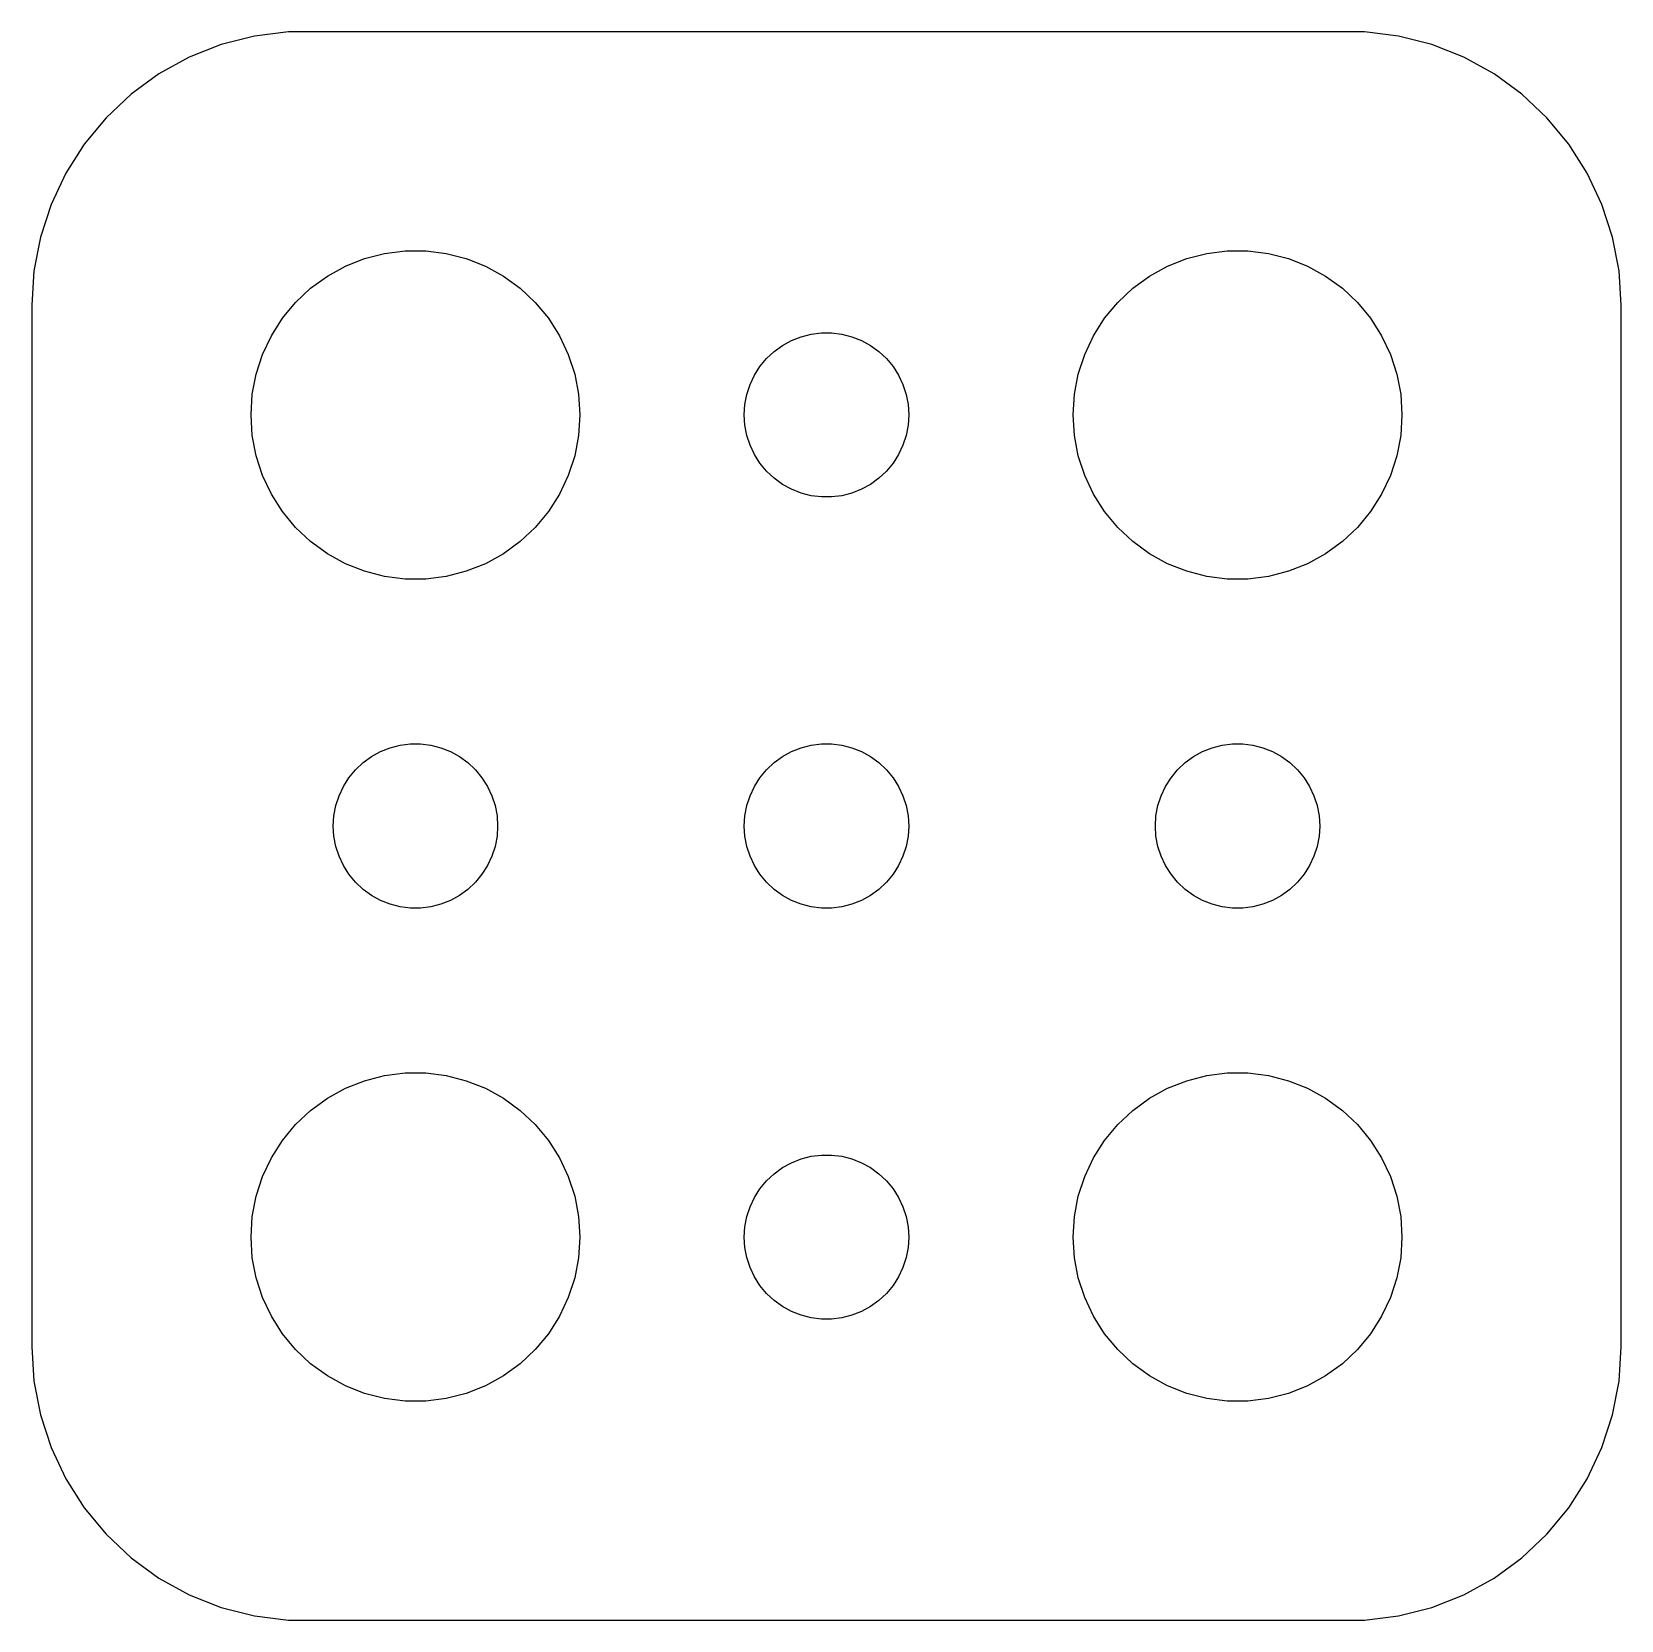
# Model space of a CAD drawing. Header units: metres. Extents: x -14.5 to 14.5, y -14.5 to 14.5.
import ezdxf

# ---------------------------------------------------------------- set-up
doc = ezdxf.new("R2010")
doc.units = ezdxf.units.M

msp = doc.modelspace()

# ---------------------------------------------------------------- linework, layer by layer
for p, q in [((-11.0451, 14.2553), (-11.6289, 14.0241)), ((-10.4369, 14.4114), (-11.0451, 14.2553)), ((-9.81395, 14.4901), (-10.4369, 14.4114)), ((9.81395, 14.4901), (-9.81395, 14.4901)), ((10.4369, 14.4114), (9.81395, 14.4901)), ((11.0451, 14.2553), (10.4369, 14.4114)), ((11.6289, 14.0241), (11.0451, 14.2553)), ((-11.6289, 14.0241), (-12.1791, 13.7216)), ((12.1791, 13.7216), (11.6289, 14.0241)), ((-12.1791, 13.7216), (-12.6871, 13.3526)), ((12.6871, 13.3526), (12.1791, 13.7216)), ((-12.6871, 13.3526), (-13.1448, 12.9227)), ((13.1448, 12.9227), (12.6871, 13.3526)), ((-13.1448, 12.9227), (-13.5451, 12.4389)), ((13.5451, 12.4389), (13.1448, 12.9227)), ((-13.5451, 12.4389), (-13.8815, 11.9088)), ((13.8815, 11.9088), (13.5451, 12.4389)), ((-13.8815, 11.9088), (-14.1489, 11.3406)), ((14.1489, 11.3406), (13.8815, 11.9088)), ((-14.1489, 11.3406), (-14.3429, 10.7434)), ((14.3429, 10.7434), (14.1489, 11.3406)), ((-14.3429, 10.7434), (-14.4606, 10.1267)), ((14.4606, 10.1267), (14.3429, 10.7434)), ((-8.42705, 10.3532), (-8.06213, 10.4469)), ((-8.06213, 10.4469), (-7.68837, 10.4941)), ((-7.68837, 10.4941), (-7.31161, 10.4941)), ((-7.31161, 10.4941), (-6.93785, 10.4469)), ((-6.93785, 10.4469), (-6.57294, 10.3532)), ((6.57294, 10.3532), (6.93785, 10.4469)), ((6.93785, 10.4469), (7.31161, 10.4941)), ((7.31161, 10.4941), (7.68837, 10.4941)), ((7.68837, 10.4941), (8.06213, 10.4469)), ((8.06213, 10.4469), (8.42705, 10.3532)), ((-9.10747, 10.033), (-8.77733, 10.2145)), ((-8.77733, 10.2145), (-8.42705, 10.3532)), ((-6.57294, 10.3532), (-6.22266, 10.2145)), ((-6.22266, 10.2145), (-5.89252, 10.033)), ((5.89252, 10.033), (6.22266, 10.2145)), ((6.22266, 10.2145), (6.57294, 10.3532)), ((8.42705, 10.3532), (8.77733, 10.2145)), ((8.77733, 10.2145), (9.10747, 10.033)), ((-14.4606, 10.1267), (-14.5, 9.5)), ((-9.41226, 9.81154), (-9.10747, 10.033)), ((-5.89252, 10.033), (-5.58772, 9.81154)), ((5.58772, 9.81154), (5.89252, 10.033)), ((9.10747, 10.033), (9.41226, 9.81154)), ((14.5, 9.5), (14.4606, 10.1267)), ((-9.6869, 9.55363), (-9.41226, 9.81154)), ((-5.58772, 9.81154), (-5.31308, 9.55363)), ((5.31308, 9.55363), (5.58772, 9.81154)), ((9.41226, 9.81154), (9.6869, 9.55363)), ((-14.5, 9.5), (-14.5, -9.5)), ((-9.92705, 9.26335), (-9.6869, 9.55363)), ((-5.31308, 9.55363), (-5.07294, 9.26335)), ((5.07294, 9.26335), (5.31308, 9.55363)), ((9.6869, 9.55363), (9.92705, 9.26335)), ((14.5, -9.5), (14.5, 9.5)), ((-10.1289, 8.94525), (-9.92705, 9.26335)), ((-5.07294, 9.26335), (-4.87108, 8.94525)), ((-0.281067, 8.97342), (-0.094177, 8.99704)), ((-0.094177, 8.99704), (0.094177, 8.99704)), ((0.094177, 8.99704), (0.281067, 8.97342)), ((4.87108, 8.94525), (5.07294, 9.26335)), ((9.92705, 9.26335), (10.1289, 8.94525)), ((-10.2893, 8.60437), (-10.1289, 8.94525)), ((-4.87108, 8.94525), (-4.71066, 8.60437)), ((-0.956131, 8.65576), (-0.803726, 8.76648)), ((-0.803726, 8.76648), (-0.638657, 8.85724)), ((-0.638657, 8.85724), (-0.463516, 8.92657)), ((-0.463516, 8.92657), (-0.281067, 8.97342)), ((0.281067, 8.97342), (0.463516, 8.92657)), ((0.463516, 8.92657), (0.638657, 8.85724)), ((0.638657, 8.85724), (0.803726, 8.76648)), ((0.803726, 8.76648), (0.956131, 8.65576)), ((4.71066, 8.60437), (4.87108, 8.94525)), ((10.1289, 8.94525), (10.2893, 8.60437)), ((-10.4057, 8.24606), (-10.2893, 8.60437)), ((-4.71066, 8.60437), (-4.59424, 8.24606)), ((-1.21352, 8.38167), (-1.09344, 8.52681)), ((-1.09344, 8.52681), (-0.956131, 8.65576)), ((0.956131, 8.65576), (1.09344, 8.52681)), ((1.09344, 8.52681), (1.21352, 8.38167)), ((4.59424, 8.24606), (4.71066, 8.60437)), ((10.2893, 8.60437), (10.4057, 8.24606)), ((-10.4763, 7.87599), (-10.4057, 8.24606)), ((-4.59424, 8.24606), (-4.52365, 7.87599)), ((-1.39465, 8.05219), (-1.31445, 8.22263)), ((-1.31445, 8.22263), (-1.21352, 8.38167)), ((1.21352, 8.38167), (1.31445, 8.22263)), ((1.31445, 8.22263), (1.39465, 8.05219)), ((4.52365, 7.87599), (4.59424, 8.24606)), ((10.4057, 8.24606), (10.4763, 7.87599)), ((-10.5, 7.5), (-10.4763, 7.87599)), ((-4.52365, 7.87599), (-4.5, 7.5)), ((-1.48816, 7.68799), (-1.45287, 7.87303)), ((-1.45287, 7.87303), (-1.39465, 8.05219)), ((1.39465, 8.05219), (1.45287, 7.87303)), ((1.45287, 7.87303), (1.48816, 7.68799)), ((4.5, 7.5), (4.52365, 7.87599)), ((10.4763, 7.87599), (10.5, 7.5)), ((-1.5, 7.5), (-1.48816, 7.68799)), ((1.48816, 7.68799), (1.5, 7.5)), ((-10.4763, 7.12399), (-10.5, 7.5)), ((-4.5, 7.5), (-4.52365, 7.12399)), ((-1.48816, 7.312), (-1.5, 7.5)), ((-1.45287, 7.12695), (-1.48816, 7.312)), ((1.48816, 7.312), (1.45287, 7.12695)), ((1.5, 7.5), (1.48816, 7.312)), ((4.52365, 7.12399), (4.5, 7.5)), ((10.5, 7.5), (10.4763, 7.12399)), ((-10.4057, 6.75392), (-10.4763, 7.12399)), ((-4.52365, 7.12399), (-4.59424, 6.75392)), ((-1.39465, 6.9478), (-1.45287, 7.12695)), ((1.45287, 7.12695), (1.39465, 6.9478)), ((4.59424, 6.75392), (4.52365, 7.12399)), ((10.4763, 7.12399), (10.4057, 6.75392)), ((-10.2893, 6.39561), (-10.4057, 6.75392)), ((-4.59424, 6.75392), (-4.71066, 6.39561)), ((-1.31445, 6.77736), (-1.39465, 6.9478)), ((-1.21352, 6.61832), (-1.31445, 6.77736)), ((1.31445, 6.77736), (1.21352, 6.61832)), ((1.39465, 6.9478), (1.31445, 6.77736)), ((4.71066, 6.39561), (4.59424, 6.75392)), ((10.4057, 6.75392), (10.2893, 6.39561)), ((-10.1289, 6.05473), (-10.2893, 6.39561)), ((-4.71066, 6.39561), (-4.87108, 6.05473)), ((-1.09344, 6.47318), (-1.21352, 6.61832)), ((-0.956131, 6.34422), (-1.09344, 6.47318)), ((1.09344, 6.47318), (0.956131, 6.34422)), ((1.21352, 6.61832), (1.09344, 6.47318)), ((4.87108, 6.05473), (4.71066, 6.39561)), ((10.2893, 6.39561), (10.1289, 6.05473)), ((-0.803726, 6.23351), (-0.956131, 6.34422)), ((-0.638657, 6.14275), (-0.803726, 6.23351)), ((-0.463516, 6.07341), (-0.638657, 6.14275)), ((0.638657, 6.14275), (0.463516, 6.07341)), ((0.803726, 6.23351), (0.638657, 6.14275)), ((0.956131, 6.34422), (0.803726, 6.23351)), ((-9.92705, 5.73663), (-10.1289, 6.05473)), ((-4.87108, 6.05473), (-5.07294, 5.73663)), ((-0.281067, 6.02657), (-0.463516, 6.07341)), ((-0.094177, 6.00294), (-0.281067, 6.02657)), ((0.094177, 6.00294), (-0.094177, 6.00294)), ((0.281067, 6.02657), (0.094177, 6.00294)), ((0.463516, 6.07341), (0.281067, 6.02657)), ((5.07294, 5.73663), (4.87108, 6.05473)), ((10.1289, 6.05473), (9.92705, 5.73663)), ((-9.6869, 5.44635), (-9.92705, 5.73663)), ((-5.07294, 5.73663), (-5.31308, 5.44635)), ((5.31308, 5.44635), (5.07294, 5.73663)), ((9.92705, 5.73663), (9.6869, 5.44635)), ((-9.41226, 5.18845), (-9.6869, 5.44635)), ((-5.31308, 5.44635), (-5.58772, 5.18845)), ((5.58772, 5.18845), (5.31308, 5.44635)), ((9.6869, 5.44635), (9.41226, 5.18845)), ((-9.10747, 4.96701), (-9.41226, 5.18845)), ((-8.77733, 4.78551), (-9.10747, 4.96701)), ((-5.89252, 4.96701), (-6.22266, 4.78551)), ((-5.58772, 5.18845), (-5.89252, 4.96701)), ((5.89252, 4.96701), (5.58772, 5.18845)), ((6.22266, 4.78551), (5.89252, 4.96701)), ((9.10747, 4.96701), (8.77733, 4.78551)), ((9.41226, 5.18845), (9.10747, 4.96701)), ((-8.42705, 4.64682), (-8.77733, 4.78551)), ((-8.06213, 4.55313), (-8.42705, 4.64682)), ((-6.57294, 4.64682), (-6.93785, 4.55313)), ((-6.22266, 4.78551), (-6.57294, 4.64682)), ((6.57294, 4.64682), (6.22266, 4.78551)), ((6.93785, 4.55313), (6.57294, 4.64682)), ((8.42705, 4.64682), (8.06213, 4.55313)), ((8.77733, 4.78551), (8.42705, 4.64682)), ((-7.68837, 4.50591), (-8.06213, 4.55313)), ((-7.31161, 4.50591), (-7.68837, 4.50591)), ((-6.93785, 4.55313), (-7.31161, 4.50591)), ((7.31161, 4.50591), (6.93785, 4.55313)), ((7.68837, 4.50591), (7.31161, 4.50591)), ((8.06213, 4.55313), (7.68837, 4.50591)), ((-7.96352, 1.42657), (-7.78107, 1.47342)), ((-7.78107, 1.47342), (-7.59418, 1.49704)), ((-7.59418, 1.49704), (-7.40581, 1.49704)), ((-7.40581, 1.49704), (-7.21892, 1.47342)), ((-7.21892, 1.47342), (-7.03647, 1.42657)), ((-0.463516, 1.42657), (-0.281067, 1.47342)), ((-0.281067, 1.47342), (-0.094177, 1.49704)), ((-0.094177, 1.49704), (0.094177, 1.49704)), ((0.094177, 1.49704), (0.281067, 1.47342)), ((0.281067, 1.47342), (0.463516, 1.42657)), ((7.03647, 1.42657), (7.21892, 1.47342)), ((7.21892, 1.47342), (7.40581, 1.49704)), ((7.40581, 1.49704), (7.59418, 1.49704)), ((7.59418, 1.49704), (7.78107, 1.47342)), ((7.78107, 1.47342), (7.96352, 1.42657)), ((-8.45613, 1.15576), (-8.30373, 1.26648)), ((-8.30373, 1.26648), (-8.13866, 1.35724)), ((-8.13866, 1.35724), (-7.96352, 1.42657)), ((-7.03647, 1.42657), (-6.86133, 1.35724)), ((-6.86133, 1.35724), (-6.69626, 1.26648)), ((-6.69626, 1.26648), (-6.54385, 1.15576)), ((-0.956131, 1.15576), (-0.803726, 1.26648)), ((-0.803726, 1.26648), (-0.638657, 1.35724)), ((-0.638657, 1.35724), (-0.463516, 1.42657)), ((0.463516, 1.42657), (0.638657, 1.35724)), ((0.638657, 1.35724), (0.803726, 1.26648)), ((0.803726, 1.26648), (0.956131, 1.15576)), ((6.54385, 1.15576), (6.69626, 1.26648)), ((6.69626, 1.26648), (6.86133, 1.35724)), ((6.86133, 1.35724), (7.03647, 1.42657)), ((7.96352, 1.42657), (8.13866, 1.35724)), ((8.13866, 1.35724), (8.30373, 1.26648)), ((8.30373, 1.26648), (8.45613, 1.15576)), ((-8.81445, 0.722626), (-8.71352, 0.881668)), ((-8.71352, 0.881668), (-8.59344, 1.02681)), ((-8.59344, 1.02681), (-8.45613, 1.15576)), ((-6.54385, 1.15576), (-6.40654, 1.02681)), ((-6.40654, 1.02681), (-6.28647, 0.881668)), ((-6.28647, 0.881668), (-6.18553, 0.722626)), ((-1.31445, 0.722626), (-1.21352, 0.881668)), ((-1.21352, 0.881668), (-1.09344, 1.02681)), ((-1.09344, 1.02681), (-0.956131, 1.15576)), ((0.956131, 1.15576), (1.09344, 1.02681)), ((1.09344, 1.02681), (1.21352, 0.881668)), ((1.21352, 0.881668), (1.31445, 0.722626)), ((6.18553, 0.722626), (6.28647, 0.881668)), ((6.28647, 0.881668), (6.40654, 1.02681)), ((6.40654, 1.02681), (6.54385, 1.15576)), ((8.45613, 1.15576), (8.59344, 1.02681)), ((8.59344, 1.02681), (8.71352, 0.881668)), ((8.71352, 0.881668), (8.81445, 0.722626)), ((-8.89465, 0.552185), (-8.81445, 0.722626)), ((-6.18553, 0.722626), (-6.10533, 0.552185)), ((-1.39465, 0.552185), (-1.31445, 0.722626)), ((1.31445, 0.722626), (1.39465, 0.552185)), ((6.10533, 0.552185), (6.18553, 0.722626)), ((8.81445, 0.722626), (8.89465, 0.552185)), ((-8.98816, 0.187988), (-8.95287, 0.373032)), ((-8.95287, 0.373032), (-8.89465, 0.552185)), ((-6.10533, 0.552185), (-6.04712, 0.373032)), ((-6.04712, 0.373032), (-6.01183, 0.187988)), ((-1.48816, 0.187988), (-1.45287, 0.373032)), ((-1.45287, 0.373032), (-1.39465, 0.552185)), ((1.39465, 0.552185), (1.45287, 0.373032)), ((1.45287, 0.373032), (1.48816, 0.187988)), ((6.01183, 0.187988), (6.04712, 0.373032)), ((6.04712, 0.373032), (6.10533, 0.552185)), ((8.89465, 0.552185), (8.95287, 0.373032)), ((8.95287, 0.373032), (8.98816, 0.187988)), ((-9, 0), (-8.98816, 0.187988)), ((-8.98816, -0.187988), (-9, 0)), ((-6.01183, 0.187988), (-6, 0)), ((-6, 0), (-6.01183, -0.187988)), ((-1.5, 0), (-1.48816, 0.187988)), ((-1.48816, -0.187988), (-1.5, 0)), ((1.48816, 0.187988), (1.5, 0)), ((1.5, 0), (1.48816, -0.187988)), ((6, 0), (6.01183, 0.187988)), ((6.01183, -0.187988), (6, 0)), ((8.98816, 0.187988), (9, 0)), ((9, 0), (8.98816, -0.187988)), ((-8.95287, -0.373032), (-8.98816, -0.187988)), ((-6.01183, -0.187988), (-6.04712, -0.373032)), ((-1.45287, -0.373032), (-1.48816, -0.187988)), ((1.48816, -0.187988), (1.45287, -0.373032)), ((6.04712, -0.373032), (6.01183, -0.187988)), ((8.98816, -0.187988), (8.95287, -0.373032)), ((-8.89465, -0.552185), (-8.95287, -0.373032)), ((-8.81445, -0.722626), (-8.89465, -0.552185)), ((-6.10533, -0.552185), (-6.18553, -0.722626)), ((-6.04712, -0.373032), (-6.10533, -0.552185)), ((-1.39465, -0.552185), (-1.45287, -0.373032)), ((-1.31445, -0.722626), (-1.39465, -0.552185)), ((1.39465, -0.552185), (1.31445, -0.722626)), ((1.45287, -0.373032), (1.39465, -0.552185)), ((6.10533, -0.552185), (6.04712, -0.373032)), ((6.18553, -0.722626), (6.10533, -0.552185)), ((8.89465, -0.552185), (8.81445, -0.722626)), ((8.95287, -0.373032), (8.89465, -0.552185)), ((-8.71352, -0.881668), (-8.81445, -0.722626)), ((-6.18553, -0.722626), (-6.28647, -0.881668)), ((-1.21352, -0.881668), (-1.31445, -0.722626)), ((1.31445, -0.722626), (1.21352, -0.881668)), ((6.28647, -0.881668), (6.18553, -0.722626)), ((8.81445, -0.722626), (8.71352, -0.881668)), ((-8.59344, -1.02681), (-8.71352, -0.881668)), ((-8.45613, -1.15576), (-8.59344, -1.02681)), ((-8.30373, -1.26648), (-8.45613, -1.15576)), ((-6.54385, -1.15576), (-6.69626, -1.26648)), ((-6.40654, -1.02681), (-6.54385, -1.15576)), ((-6.28647, -0.881668), (-6.40654, -1.02681)), ((-1.09344, -1.02681), (-1.21352, -0.881668)), ((-0.956131, -1.15576), (-1.09344, -1.02681)), ((-0.803726, -1.26648), (-0.956131, -1.15576)), ((0.956131, -1.15576), (0.803726, -1.26648)), ((1.09344, -1.02681), (0.956131, -1.15576)), ((1.21352, -0.881668), (1.09344, -1.02681)), ((6.40654, -1.02681), (6.28647, -0.881668)), ((6.54385, -1.15576), (6.40654, -1.02681)), ((6.69626, -1.26648), (6.54385, -1.15576)), ((8.45613, -1.15576), (8.30373, -1.26648)), ((8.59344, -1.02681), (8.45613, -1.15576)), ((8.71352, -0.881668), (8.59344, -1.02681)), ((-8.13866, -1.35724), (-8.30373, -1.26648)), ((-7.96352, -1.42657), (-8.13866, -1.35724)), ((-7.78107, -1.47342), (-7.96352, -1.42657)), ((-7.03647, -1.42657), (-7.21892, -1.47342)), ((-6.86133, -1.35724), (-7.03647, -1.42657)), ((-6.69626, -1.26648), (-6.86133, -1.35724)), ((-0.638657, -1.35724), (-0.803726, -1.26648)), ((-0.463516, -1.42657), (-0.638657, -1.35724)), ((-0.281067, -1.47342), (-0.463516, -1.42657)), ((0.463516, -1.42657), (0.281067, -1.47342)), ((0.638657, -1.35724), (0.463516, -1.42657)), ((0.803726, -1.26648), (0.638657, -1.35724)), ((6.86133, -1.35724), (6.69626, -1.26648)), ((7.03647, -1.42657), (6.86133, -1.35724)), ((7.21892, -1.47342), (7.03647, -1.42657)), ((7.96352, -1.42657), (7.78107, -1.47342)), ((8.13866, -1.35724), (7.96352, -1.42657)), ((8.30373, -1.26648), (8.13866, -1.35724)), ((-7.59418, -1.49704), (-7.78107, -1.47342)), ((-7.40581, -1.49704), (-7.59418, -1.49704)), ((-7.21892, -1.47342), (-7.40581, -1.49704)), ((-0.094177, -1.49704), (-0.281067, -1.47342)), ((0.094177, -1.49704), (-0.094177, -1.49704)), ((0.281067, -1.47342), (0.094177, -1.49704)), ((7.40581, -1.49704), (7.21892, -1.47342)), ((7.59418, -1.49704), (7.40581, -1.49704)), ((7.78107, -1.47342), (7.59418, -1.49704)), ((-8.42705, -4.64682), (-8.06213, -4.55313)), ((-8.06213, -4.55313), (-7.68837, -4.50591)), ((-7.68837, -4.50591), (-7.31161, -4.50591)), ((-7.31161, -4.50591), (-6.93785, -4.55313)), ((-6.93785, -4.55313), (-6.57294, -4.64682)), ((6.57294, -4.64682), (6.93785, -4.55313)), ((6.93785, -4.55313), (7.31161, -4.50591)), ((7.31161, -4.50591), (7.68837, -4.50591)), ((7.68837, -4.50591), (8.06213, -4.55313)), ((8.06213, -4.55313), (8.42705, -4.64682)), ((-9.10747, -4.96701), (-8.77733, -4.78551)), ((-8.77733, -4.78551), (-8.42705, -4.64682)), ((-6.57294, -4.64682), (-6.22266, -4.78551)), ((-6.22266, -4.78551), (-5.89252, -4.96701)), ((5.89252, -4.96701), (6.22266, -4.78551)), ((6.22266, -4.78551), (6.57294, -4.64682)), ((8.42705, -4.64682), (8.77733, -4.78551)), ((8.77733, -4.78551), (9.10747, -4.96701)), ((-9.6869, -5.44635), (-9.41226, -5.18845)), ((-9.41226, -5.18845), (-9.10747, -4.96701)), ((-5.89252, -4.96701), (-5.58772, -5.18845)), ((-5.58772, -5.18845), (-5.31308, -5.44635)), ((5.31308, -5.44635), (5.58772, -5.18845)), ((5.58772, -5.18845), (5.89252, -4.96701)), ((9.10747, -4.96701), (9.41226, -5.18845)), ((9.41226, -5.18845), (9.6869, -5.44635)), ((-9.92705, -5.73663), (-9.6869, -5.44635)), ((-5.31308, -5.44635), (-5.07294, -5.73663)), ((5.07294, -5.73663), (5.31308, -5.44635)), ((9.6869, -5.44635), (9.92705, -5.73663)), ((-10.1289, -6.05473), (-9.92705, -5.73663)), ((-5.07294, -5.73663), (-4.87108, -6.05473)), ((4.87108, -6.05473), (5.07294, -5.73663)), ((9.92705, -5.73663), (10.1289, -6.05473)), ((-10.2893, -6.39561), (-10.1289, -6.05473)), ((-4.87108, -6.05473), (-4.71066, -6.39561)), ((-0.638657, -6.14275), (-0.463516, -6.07341)), ((-0.463516, -6.07341), (-0.281067, -6.02657)), ((-0.281067, -6.02657), (-0.094177, -6.00294)), ((-0.094177, -6.00294), (0.094177, -6.00294)), ((0.094177, -6.00294), (0.281067, -6.02657)), ((0.281067, -6.02657), (0.463516, -6.07341)), ((0.463516, -6.07341), (0.638657, -6.14275)), ((4.71066, -6.39561), (4.87108, -6.05473)), ((10.1289, -6.05473), (10.2893, -6.39561)), ((-1.09344, -6.47318), (-0.956131, -6.34422)), ((-0.956131, -6.34422), (-0.803726, -6.23351)), ((-0.803726, -6.23351), (-0.638657, -6.14275)), ((0.638657, -6.14275), (0.803726, -6.23351)), ((0.803726, -6.23351), (0.956131, -6.34422)), ((0.956131, -6.34422), (1.09344, -6.47318)), ((-10.4057, -6.75392), (-10.2893, -6.39561)), ((-4.71066, -6.39561), (-4.59424, -6.75392)), ((-1.31445, -6.77736), (-1.21352, -6.61832)), ((-1.21352, -6.61832), (-1.09344, -6.47318)), ((1.09344, -6.47318), (1.21352, -6.61832)), ((1.21352, -6.61832), (1.31445, -6.77736)), ((4.59424, -6.75392), (4.71066, -6.39561)), ((10.2893, -6.39561), (10.4057, -6.75392)), ((-10.4763, -7.12399), (-10.4057, -6.75392)), ((-4.59424, -6.75392), (-4.52365, -7.12399)), ((-1.45287, -7.12695), (-1.39465, -6.9478)), ((-1.39465, -6.9478), (-1.31445, -6.77736)), ((1.31445, -6.77736), (1.39465, -6.9478)), ((1.39465, -6.9478), (1.45287, -7.12695)), ((4.52365, -7.12399), (4.59424, -6.75392)), ((10.4057, -6.75392), (10.4763, -7.12399)), ((-10.5, -7.5), (-10.4763, -7.12399)), ((-4.52365, -7.12399), (-4.5, -7.5)), ((-1.48816, -7.312), (-1.45287, -7.12695)), ((1.45287, -7.12695), (1.48816, -7.312)), ((4.5, -7.5), (4.52365, -7.12399)), ((10.4763, -7.12399), (10.5, -7.5)), ((-10.4763, -7.87599), (-10.5, -7.5)), ((-4.5, -7.5), (-4.52365, -7.87599)), ((-1.5, -7.5), (-1.48816, -7.312)), ((-1.48816, -7.68799), (-1.5, -7.5)), ((1.48816, -7.312), (1.5, -7.5)), ((1.5, -7.5), (1.48816, -7.68799)), ((4.52365, -7.87599), (4.5, -7.5)), ((10.5, -7.5), (10.4763, -7.87599)), ((-1.45287, -7.87303), (-1.48816, -7.68799)), ((1.48816, -7.68799), (1.45287, -7.87303)), ((-10.4057, -8.24606), (-10.4763, -7.87599)), ((-4.52365, -7.87599), (-4.59424, -8.24606)), ((-1.39465, -8.05219), (-1.45287, -7.87303)), ((-1.31445, -8.22263), (-1.39465, -8.05219)), ((1.39465, -8.05219), (1.31445, -8.22263)), ((1.45287, -7.87303), (1.39465, -8.05219)), ((4.59424, -8.24606), (4.52365, -7.87599)), ((10.4763, -7.87599), (10.4057, -8.24606)), ((-10.2893, -8.60437), (-10.4057, -8.24606)), ((-4.59424, -8.24606), (-4.71066, -8.60437)), ((-1.21352, -8.38167), (-1.31445, -8.22263)), ((-1.09344, -8.52681), (-1.21352, -8.38167)), ((1.21352, -8.38167), (1.09344, -8.52681)), ((1.31445, -8.22263), (1.21352, -8.38167)), ((4.71066, -8.60437), (4.59424, -8.24606)), ((10.4057, -8.24606), (10.2893, -8.60437)), ((-10.1289, -8.94525), (-10.2893, -8.60437)), ((-4.71066, -8.60437), (-4.87108, -8.94525)), ((-0.956131, -8.65576), (-1.09344, -8.52681)), ((-0.803726, -8.76648), (-0.956131, -8.65576)), ((0.956131, -8.65576), (0.803726, -8.76648)), ((1.09344, -8.52681), (0.956131, -8.65576)), ((4.87108, -8.94525), (4.71066, -8.60437)), ((10.2893, -8.60437), (10.1289, -8.94525)), ((-9.92705, -9.26335), (-10.1289, -8.94525)), ((-4.87108, -8.94525), (-5.07294, -9.26335)), ((-0.638657, -8.85724), (-0.803726, -8.76648)), ((-0.463516, -8.92657), (-0.638657, -8.85724)), ((-0.281067, -8.97342), (-0.463516, -8.92657)), ((-0.094177, -8.99704), (-0.281067, -8.97342)), ((0.281067, -8.97342), (0.094177, -8.99704)), ((0.463516, -8.92657), (0.281067, -8.97342)), ((0.638657, -8.85724), (0.463516, -8.92657)), ((0.803726, -8.76648), (0.638657, -8.85724)), ((5.07294, -9.26335), (4.87108, -8.94525)), ((10.1289, -8.94525), (9.92705, -9.26335)), ((-9.6869, -9.55363), (-9.92705, -9.26335)), ((-5.07294, -9.26335), (-5.31308, -9.55363)), ((0.094177, -8.99704), (-0.094177, -8.99704)), ((5.31308, -9.55363), (5.07294, -9.26335)), ((9.92705, -9.26335), (9.6869, -9.55363)), ((-14.5, -9.5), (-14.4606, -10.1267)), ((-9.41226, -9.81154), (-9.6869, -9.55363)), ((-5.31308, -9.55363), (-5.58772, -9.81154)), ((5.58772, -9.81154), (5.31308, -9.55363)), ((9.6869, -9.55363), (9.41226, -9.81154)), ((14.4606, -10.1267), (14.5, -9.5)), ((-9.10747, -10.033), (-9.41226, -9.81154)), ((-5.58772, -9.81154), (-5.89252, -10.033)), ((5.89252, -10.033), (5.58772, -9.81154)), ((9.41226, -9.81154), (9.10747, -10.033)), ((-14.4606, -10.1267), (-14.3429, -10.7434)), ((-8.77733, -10.2145), (-9.10747, -10.033)), ((-5.89252, -10.033), (-6.22266, -10.2145)), ((6.22266, -10.2145), (5.89252, -10.033)), ((9.10747, -10.033), (8.77733, -10.2145)), ((14.3429, -10.7434), (14.4606, -10.1267)), ((-8.42705, -10.3532), (-8.77733, -10.2145)), ((-8.06213, -10.4469), (-8.42705, -10.3532)), ((-6.57294, -10.3532), (-6.93785, -10.4469)), ((-6.22266, -10.2145), (-6.57294, -10.3532)), ((6.57294, -10.3532), (6.22266, -10.2145)), ((6.93785, -10.4469), (6.57294, -10.3532)), ((8.42705, -10.3532), (8.06213, -10.4469)), ((8.77733, -10.2145), (8.42705, -10.3532)), ((-7.68837, -10.4941), (-8.06213, -10.4469)), ((-7.31161, -10.4941), (-7.68837, -10.4941)), ((-6.93785, -10.4469), (-7.31161, -10.4941)), ((7.31161, -10.4941), (6.93785, -10.4469)), ((7.68837, -10.4941), (7.31161, -10.4941)), ((8.06213, -10.4469), (7.68837, -10.4941)), ((-14.3429, -10.7434), (-14.1489, -11.3406)), ((14.1489, -11.3406), (14.3429, -10.7434)), ((-14.1489, -11.3406), (-13.8815, -11.9088)), ((13.8815, -11.9088), (14.1489, -11.3406)), ((-13.8815, -11.9088), (-13.5451, -12.4389)), ((13.5451, -12.4389), (13.8815, -11.9088)), ((-13.5451, -12.4389), (-13.1448, -12.9227)), ((13.1448, -12.9227), (13.5451, -12.4389)), ((-13.1448, -12.9227), (-12.6871, -13.3526)), ((12.6871, -13.3526), (13.1448, -12.9227)), ((-12.6871, -13.3526), (-12.1791, -13.7216)), ((12.1791, -13.7216), (12.6871, -13.3526)), ((-12.1791, -13.7216), (-11.6289, -14.0241)), ((11.6289, -14.0241), (12.1791, -13.7216)), ((-11.6289, -14.0241), (-11.0451, -14.2553)), ((11.0451, -14.2553), (11.6289, -14.0241)), ((-11.0451, -14.2553), (-10.4369, -14.4114)), ((-10.4369, -14.4114), (-9.81395, -14.4901)), ((-9.81395, -14.4901), (9.81395, -14.4901)), ((9.81395, -14.4901), (10.4369, -14.4114)), ((10.4369, -14.4114), (11.0451, -14.2553))]:
    msp.add_line(p, q)

doc.saveas('drawing.dxf')
